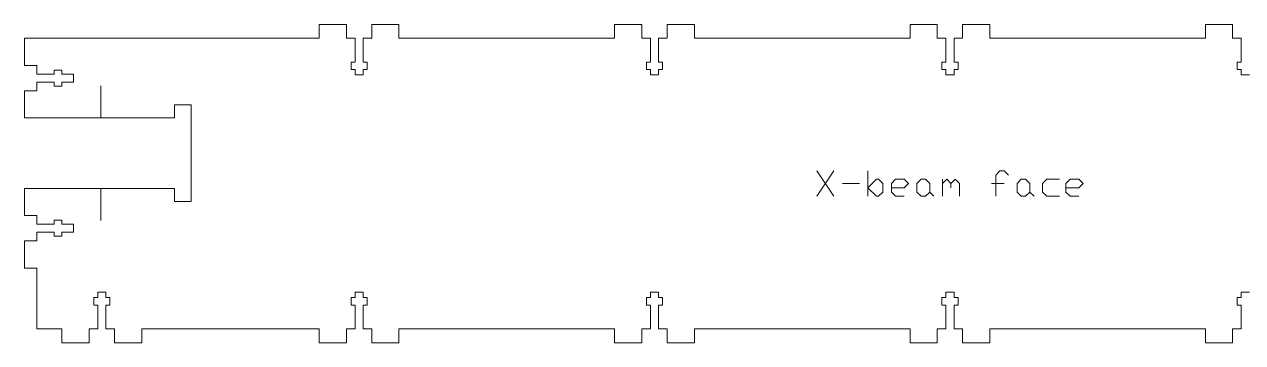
# Model space of a CAD drawing. Header units: inches. Extents: x 0 to 29.1, y -5.3 to 16.1.
# Drawn here: x 0.5 to 19.35, y -5.31 to -0.38 of the extents above; entities that cross this region are included whole.
import ezdxf

# ---------------------------------------------------------------- set-up
doc = ezdxf.new("R2010")
doc.units = ezdxf.units.IN
doc.header["$MEASUREMENT"] = 0
doc.layers.add('CUT_SHEET_4', color=179, linetype='CONTINUOUS', true_color=0x131326)

# ---------------------------------------------------------------- blocks, each defined once
blk = doc.blocks.new('long_slide_1')
at = {"layer": 'CUT_SHEET_4', "color": 3, "lineweight": 15, "true_color": 0x00ff00}
for p, q in [((4.98, 0.215), (4.56, 0.215)), ((4.56, 0.215), (4.56, 0)), ((4.98, 0), (4.98, 0.215)), ((5.793, 0.215), (5.374, 0.215)), ((5.374, 0.215), (5.374, 0)), ((5.793, 0), (5.793, 0.215)), ((9.549, 0.215), (9.129, 0.215)), ((9.129, 0.215), (9.129, 0)), ((9.549, 0), (9.549, 0.215)), ((10.362, 0.215), (9.943, 0.215)), ((9.943, 0.215), (9.943, 0)), ((10.362, 0), (10.362, 0.215)), ((14.118, 0.215), (13.698, 0.215)), ((13.698, 0.215), (13.698, 0)), ((14.118, 0), (14.118, 0.215)), ((14.931, 0.215), (14.511, 0.215)), ((14.511, 0.215), (14.511, 0)), ((14.931, 0), (14.931, 0.215)), ((18.687, 0.215), (18.267, 0.215)), ((18.267, 0.215), (18.267, 0)), ((18.687, 0), (18.687, 0.215)), ((0, 0), (0, -0.42)), ((4.56, 0), (0, 0)), ((5.114, 0), (4.98, 0)), ((5.114, -0.368), (5.114, 0)), ((5.374, 0), (5.24, 0)), ((5.24, 0), (5.24, -0.368)), ((9.129, 0), (5.793, 0)), ((9.683, 0), (9.549, 0)), ((9.683, -0.368), (9.683, 0)), ((9.943, 0), (9.809, 0)), ((9.809, 0), (9.809, -0.368)), ((13.698, 0), (10.362, 0)), ((14.252, 0), (14.118, 0)), ((14.252, -0.368), (14.252, 0)), ((14.511, 0), (14.378, 0)), ((14.378, 0), (14.378, -0.368)), ((18.267, 0), (14.931, 0)), ((18.821, 0), (18.687, 0)), ((18.821, -0.368), (18.821, 0)), ((5.052, -0.486), (5.052, -0.368)), ((5.052, -0.368), (5.114, -0.368)), ((5.24, -0.368), (5.302, -0.368)), ((5.302, -0.368), (5.302, -0.486)), ((9.621, -0.486), (9.621, -0.368)), ((9.621, -0.368), (9.683, -0.368)), ((9.809, -0.368), (9.871, -0.368)), ((9.871, -0.368), (9.871, -0.486)), ((14.19, -0.486), (14.19, -0.368)), ((14.19, -0.368), (14.252, -0.368)), ((14.378, -0.368), (14.44, -0.368)), ((14.44, -0.368), (14.44, -0.486)), ((18.759, -0.486), (18.759, -0.368)), ((18.759, -0.368), (18.821, -0.368)), ((0, -0.42), (0.193, -0.42)), ((0.193, -0.42), (0.193, -0.554)), ((0.193, -0.554), (0.461, -0.554)), ((0.461, -0.554), (0.461, -0.492)), ((0.461, -0.492), (0.579, -0.492)), ((0.579, -0.492), (0.579, -0.554)), ((0.579, -0.554), (0.758, -0.554)), ((0.758, -0.554), (0.758, -0.679)), ((5.114, -0.486), (5.052, -0.486)), ((5.114, -0.565), (5.114, -0.486)), ((5.24, -0.565), (5.114, -0.565)), ((5.302, -0.486), (5.24, -0.486)), ((5.24, -0.486), (5.24, -0.565)), ((9.683, -0.486), (9.621, -0.486)), ((9.683, -0.565), (9.683, -0.486)), ((9.809, -0.565), (9.683, -0.565)), ((9.871, -0.486), (9.809, -0.486)), ((9.809, -0.486), (9.809, -0.565)), ((14.252, -0.486), (14.19, -0.486)), ((14.252, -0.565), (14.252, -0.486)), ((14.378, -0.565), (14.252, -0.565)), ((14.44, -0.486), (14.378, -0.486)), ((14.378, -0.486), (14.378, -0.565)), ((18.821, -0.486), (18.759, -0.486)), ((18.821, -0.565), (18.821, -0.486)), ((18.947, -0.565), (18.821, -0.565)), ((0.461, -0.679), (0.193, -0.679)), ((0.193, -0.679), (0.193, -0.813)), ((0.461, -0.741), (0.461, -0.679)), ((0.579, -0.741), (0.461, -0.741)), ((0.758, -0.679), (0.579, -0.679)), ((0.579, -0.679), (0.579, -0.741)), ((0.193, -0.813), (0, -0.813)), ((0, -0.813), (0, -1.233)), ((2.322, -1.234), (2.322, -1.029)), ((2.322, -1.029), (2.562, -1.029)), ((2.562, -1.029), (2.572, -1.029)), ((2.572, -1.029), (2.577, -1.029)), ((2.577, -1.029), (2.577, -2.528)), ((0, -1.233), (0.193, -1.233)), ((0.193, -1.233), (0.193, -1.234)), ((0.193, -1.234), (2.322, -1.234)), ((0.193, -2.324), (0, -2.324)), ((0, -2.324), (0, -2.743)), ((2.322, -2.323), (0.193, -2.323)), ((0.193, -2.323), (0.193, -2.324)), ((2.322, -2.528), (2.322, -2.323)), ((2.562, -2.528), (2.322, -2.528)), ((2.572, -2.528), (2.562, -2.528)), ((2.577, -2.528), (2.572, -2.528)), ((0, -2.743), (0.193, -2.743)), ((0.193, -2.743), (0.193, -2.877)), ((0.461, -2.877), (0.461, -2.815)), ((0.461, -2.815), (0.579, -2.815)), ((0.579, -2.815), (0.579, -2.877)), ((0.193, -2.877), (0.461, -2.877)), ((0.461, -3.003), (0.193, -3.003)), ((0.193, -3.003), (0.193, -3.137)), ((0.461, -3.065), (0.461, -3.003)), ((0.579, -2.877), (0.758, -2.877)), ((0.758, -3.003), (0.579, -3.003)), ((0.579, -3.003), (0.579, -3.065)), ((0.758, -2.877), (0.758, -3.003)), ((0.193, -3.137), (0, -3.137)), ((0, -3.137), (0, -3.557)), ((0.579, -3.065), (0.461, -3.065)), ((0, -3.557), (0.193, -3.557)), ((0.193, -3.557), (0.193, -4.497)), ((1.134, -4.011), (1.134, -3.932)), ((1.134, -3.932), (1.26, -3.932)), ((1.26, -3.932), (1.26, -4.011)), ((5.114, -4.011), (5.114, -3.932)), ((5.114, -3.932), (5.24, -3.932)), ((5.24, -3.932), (5.24, -4.011)), ((9.683, -4.011), (9.683, -3.932)), ((9.683, -3.932), (9.809, -3.932)), ((9.809, -3.932), (9.809, -4.011)), ((14.252, -4.011), (14.252, -3.932)), ((14.252, -3.932), (14.378, -3.932)), ((14.378, -3.932), (14.378, -4.011)), ((18.821, -4.011), (18.821, -3.932)), ((18.821, -3.932), (18.947, -3.932)), ((1.072, -4.129), (1.072, -4.011)), ((1.072, -4.011), (1.134, -4.011)), ((1.134, -4.129), (1.072, -4.129)), ((1.134, -4.497), (1.134, -4.129)), ((1.26, -4.011), (1.322, -4.011)), ((1.322, -4.129), (1.26, -4.129)), ((1.26, -4.129), (1.26, -4.497)), ((1.322, -4.011), (1.322, -4.129)), ((5.052, -4.129), (5.052, -4.011)), ((5.052, -4.011), (5.114, -4.011)), ((5.114, -4.129), (5.052, -4.129)), ((5.114, -4.497), (5.114, -4.129)), ((5.24, -4.011), (5.302, -4.011)), ((5.302, -4.129), (5.24, -4.129)), ((5.24, -4.129), (5.24, -4.497)), ((5.302, -4.011), (5.302, -4.129)), ((9.621, -4.129), (9.621, -4.011)), ((9.621, -4.011), (9.683, -4.011)), ((9.683, -4.129), (9.621, -4.129)), ((9.683, -4.497), (9.683, -4.129)), ((9.809, -4.011), (9.871, -4.011)), ((9.871, -4.129), (9.809, -4.129)), ((9.809, -4.129), (9.809, -4.497)), ((9.871, -4.011), (9.871, -4.129)), ((14.19, -4.129), (14.19, -4.011)), ((14.19, -4.011), (14.252, -4.011)), ((14.252, -4.129), (14.19, -4.129)), ((14.252, -4.497), (14.252, -4.129)), ((14.378, -4.011), (14.44, -4.011)), ((14.44, -4.129), (14.378, -4.129)), ((14.378, -4.129), (14.378, -4.497)), ((14.44, -4.011), (14.44, -4.129)), ((18.759, -4.129), (18.759, -4.011)), ((18.759, -4.011), (18.821, -4.011)), ((18.821, -4.129), (18.759, -4.129)), ((18.821, -4.497), (18.821, -4.129)), ((0.193, -4.497), (0.581, -4.497)), ((0.581, -4.497), (0.581, -4.712)), ((1.001, -4.712), (1.001, -4.497)), ((1.001, -4.497), (1.134, -4.497)), ((1.26, -4.497), (1.394, -4.497)), ((1.394, -4.497), (1.394, -4.712)), ((1.814, -4.712), (1.814, -4.497)), ((1.814, -4.497), (4.56, -4.497)), ((4.56, -4.497), (4.56, -4.712)), ((4.98, -4.712), (4.98, -4.497)), ((4.98, -4.497), (5.114, -4.497)), ((5.24, -4.497), (5.374, -4.497)), ((5.374, -4.497), (5.374, -4.712)), ((5.793, -4.712), (5.793, -4.497)), ((5.793, -4.497), (9.129, -4.497)), ((9.129, -4.497), (9.129, -4.712)), ((9.549, -4.712), (9.549, -4.497)), ((9.549, -4.497), (9.683, -4.497)), ((9.809, -4.497), (9.943, -4.497)), ((9.943, -4.497), (9.943, -4.712)), ((10.362, -4.712), (10.362, -4.497)), ((10.362, -4.497), (13.698, -4.497)), ((13.698, -4.497), (13.698, -4.712)), ((14.118, -4.712), (14.118, -4.497)), ((14.118, -4.497), (14.252, -4.497)), ((14.378, -4.497), (14.511, -4.497)), ((14.511, -4.497), (14.511, -4.712)), ((14.931, -4.712), (14.931, -4.497)), ((14.931, -4.497), (18.267, -4.497)), ((18.267, -4.497), (18.267, -4.712)), ((18.687, -4.712), (18.687, -4.497)), ((18.687, -4.497), (18.821, -4.497)), ((0.581, -4.712), (1.001, -4.712)), ((1.394, -4.712), (1.814, -4.712)), ((4.56, -4.712), (4.98, -4.712)), ((5.374, -4.712), (5.793, -4.712)), ((9.129, -4.712), (9.549, -4.712)), ((9.943, -4.712), (10.362, -4.712)), ((13.698, -4.712), (14.118, -4.712)), ((14.511, -4.712), (14.931, -4.712)), ((18.267, -4.712), (18.687, -4.712))]:
    blk.add_line(p, q, dxfattribs=at)
at = {"layer": 'CUT_SHEET_4', "color": 7, "lineweight": 15, "true_color": 0xffffff}
for p, q in [((1.18, -0.734), (1.18, -1.234)), ((12.257, -2.051), (12.52, -2.446)), ((12.257, -2.446), (12.52, -2.051)), ((13.047, -2.446), (13.047, -2.051)), ((15.088, -2.051), (15.023, -2.117)), ((15.154, -2.051), (15.088, -2.051)), ((15.22, -2.117), (15.154, -2.051)), ((12.652, -2.248), (12.915, -2.248)), ((13.047, -2.314), (13.179, -2.182)), ((13.179, -2.182), (13.212, -2.182)), ((13.212, -2.182), (13.277, -2.248)), ((13.277, -2.248), (13.277, -2.38)), ((13.475, -2.182), (13.409, -2.248)), ((13.409, -2.248), (13.409, -2.38)), ((13.607, -2.182), (13.475, -2.182)), ((13.673, -2.248), (13.607, -2.182)), ((13.607, -2.314), (13.673, -2.248)), ((13.804, -2.248), (13.87, -2.182)), ((13.804, -2.38), (13.804, -2.248)), ((13.87, -2.182), (13.936, -2.182)), ((13.936, -2.182), (14.002, -2.248)), ((14.002, -2.248), (14.002, -2.38)), ((14.199, -2.248), (14.265, -2.182)), ((14.199, -2.446), (14.199, -2.182)), ((14.265, -2.182), (14.331, -2.248)), ((14.331, -2.248), (14.397, -2.182)), ((14.331, -2.248), (14.331, -2.314)), ((14.397, -2.182), (14.463, -2.248)), ((14.463, -2.248), (14.463, -2.446)), ((14.957, -2.248), (15.154, -2.248)), ((15.023, -2.117), (15.023, -2.446)), ((15.352, -2.248), (15.418, -2.182)), ((15.352, -2.38), (15.352, -2.248)), ((15.418, -2.182), (15.484, -2.182)), ((15.484, -2.182), (15.549, -2.248)), ((15.549, -2.248), (15.549, -2.38)), ((15.813, -2.182), (15.747, -2.248)), ((15.747, -2.248), (15.747, -2.38)), ((16.01, -2.182), (15.813, -2.182)), ((16.175, -2.182), (16.109, -2.248)), ((16.109, -2.248), (16.109, -2.38)), ((16.307, -2.182), (16.175, -2.182)), ((16.373, -2.248), (16.307, -2.182)), ((16.307, -2.314), (16.373, -2.248)), ((1.18, -2.323), (1.18, -2.823)), ((13.179, -2.446), (13.047, -2.314)), ((13.212, -2.446), (13.179, -2.446)), ((13.277, -2.38), (13.212, -2.446)), ((13.409, -2.314), (13.607, -2.314)), ((13.409, -2.38), (13.475, -2.446)), ((13.475, -2.446), (13.607, -2.446)), ((13.87, -2.446), (13.804, -2.38)), ((13.936, -2.446), (13.87, -2.446)), ((14.002, -2.38), (13.936, -2.446)), ((14.002, -2.38), (14.068, -2.446)), ((15.418, -2.446), (15.352, -2.38)), ((15.484, -2.446), (15.418, -2.446)), ((15.549, -2.38), (15.484, -2.446)), ((15.549, -2.38), (15.615, -2.446)), ((15.747, -2.38), (15.813, -2.446)), ((15.813, -2.446), (16.01, -2.446)), ((16.109, -2.314), (16.307, -2.314)), ((16.109, -2.38), (16.175, -2.446)), ((16.175, -2.446), (16.307, -2.446))]:
    blk.add_line(p, q, dxfattribs=at)

msp = doc.modelspace()

# ---------------------------------------------------------------- block references
at = {"layer": 'CUT_SHEET_4'}
msp.add_blockref('long_slide_1', (0.505, -0.594), dxfattribs=at)

doc.saveas('drawing.dxf')
